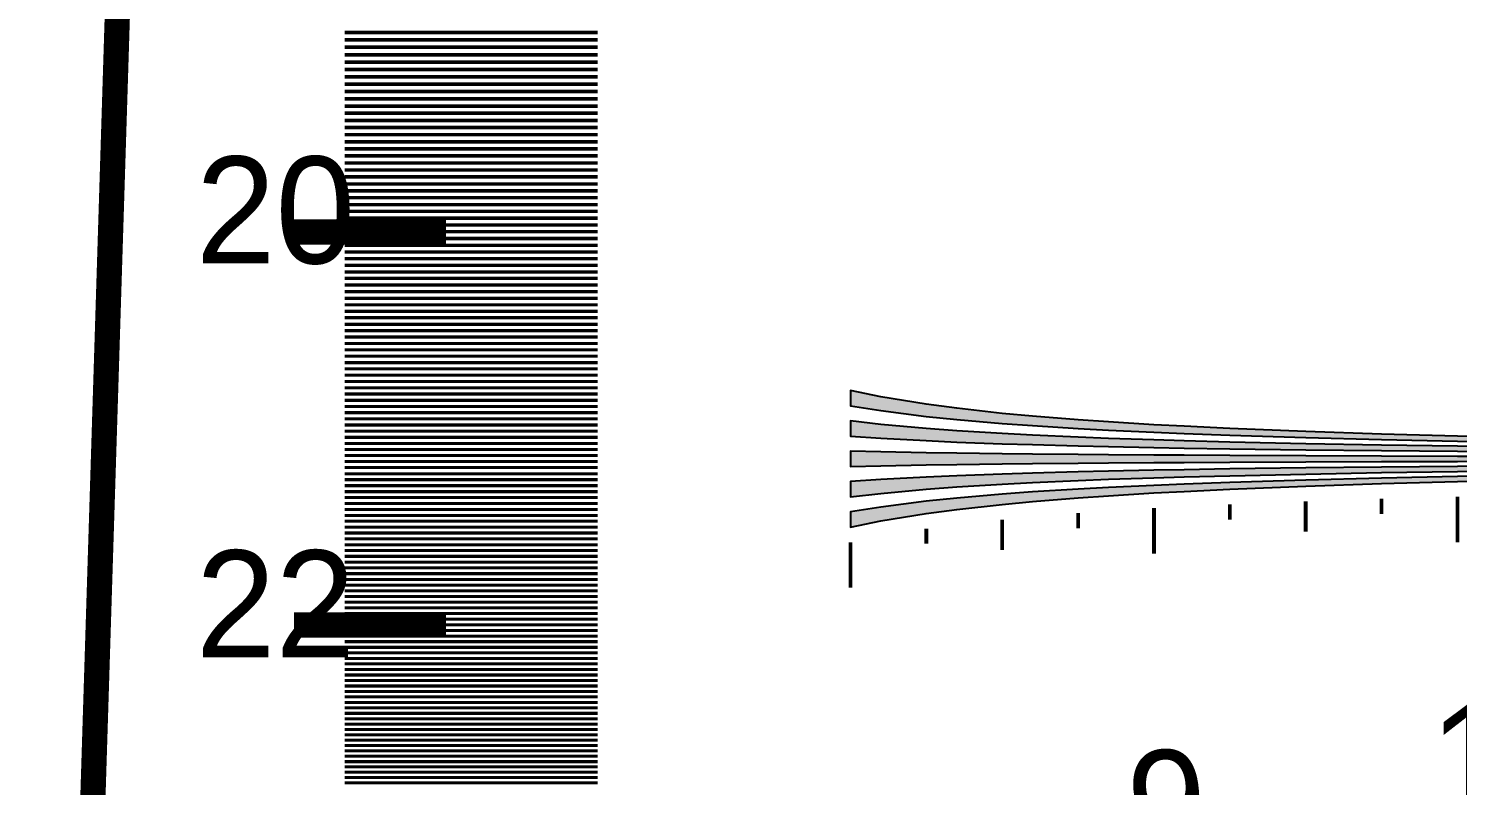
# Model space of a CAD drawing. Header units: millimetres. Extents: x 0 to 420, y 0 to 297.
# Drawn here: x 117.9 to 187.8, y 131 to 168.1 of the extents above; entities that cross this region are included whole.
import ezdxf

# ---------------------------------------------------------------- set-up
doc = ezdxf.new("R2010")
doc.units = ezdxf.units.MM
for name, color, linetype in [('CENTER', 7, 'Continuous'), ('LABELS', 7, 'Continuous'), ('PERIPHERY', 7, 'Continuous')]:
    doc.layers.add(name, color=color, linetype=linetype)

msp = doc.modelspace()

# ---------------------------------------------------------------- hatches: boundary and pattern name
at = {"layer": 'CENTER', "true_color": 0x000000}
h = msp.add_hatch(color=7, dxfattribs=at)
h.dxf.hatch_style = 1
h.paths.add_polyline_path([(158.128, 149.614), (159.612, 149.376), (161.84, 149.094), (163.325, 148.942), (165.553, 148.749), (167.037, 148.641), (169.265, 148.5), (170.75, 148.419), (172.978, 148.315), (174.462, 148.252), (176.69, 148.17), (180.403, 148.055), (184.115, 147.962), (187.828, 147.88), (191.54, 147.813), (195.253, 147.758), (198.966, 147.709), (202.678, 147.665), (206.391, 147.628), (210.103, 147.594), (213.816, 147.561), (217.528, 147.535), (221.241, 147.509), (224.954, 147.487), (228.666, 147.468), (232.379, 147.45), (232.379, 147.572), (228.666, 147.598), (224.954, 147.624), (221.241, 147.65), (217.528, 147.683), (213.816, 147.717), (210.103, 147.758), (206.391, 147.802), (202.678, 147.851), (198.966, 147.906), (195.253, 147.969), (191.54, 148.043), (187.828, 148.129), (184.115, 148.229), (180.403, 148.352), (176.69, 148.5), (174.462, 148.608), (172.978, 148.686), (170.75, 148.82), (169.265, 148.924), (167.037, 149.105), (165.553, 149.243), (163.325, 149.492), (161.84, 149.688), (159.612, 150.052), (158.128, 150.357), (158.128, 149.614), (158.128, 149.614)])
h = msp.add_hatch(color=7, dxfattribs=at)
h.dxf.hatch_style = 1
h.paths.add_polyline_path([(158.128, 148.129), (159.612, 148.029), (161.84, 147.906), (163.325, 147.839), (165.553, 147.757), (167.037, 147.713), (169.265, 147.65), (170.75, 147.616), (172.978, 147.572), (174.462, 147.546), (176.69, 147.509), (180.403, 147.461), (184.115, 147.42), (187.828, 147.386), (191.54, 147.356), (195.253, 147.334), (198.966, 147.312), (202.678, 147.293), (206.391, 147.278), (210.103, 147.264), (213.816, 147.249), (217.528, 147.238), (221.241, 147.226), (224.954, 147.219), (228.666, 147.208), (232.379, 147.2), (232.379, 147.323), (228.666, 147.338), (224.954, 147.353), (221.241, 147.367), (217.528, 147.386), (213.816, 147.405), (210.103, 147.427), (206.391, 147.453), (202.678, 147.479), (198.966, 147.509), (195.253, 147.546), (191.54, 147.587), (187.828, 147.635), (184.115, 147.691), (180.403, 147.757), (176.69, 147.839), (174.462, 147.898), (172.978, 147.943), (170.75, 148.017), (169.265, 148.077), (167.037, 148.177), (165.553, 148.251), (163.325, 148.389), (161.84, 148.5), (159.612, 148.704), (158.128, 148.871), (158.128, 148.129), (158.128, 148.129)])
h = msp.add_hatch(color=7, dxfattribs=at)
h.dxf.hatch_style = 1
h.paths.add_polyline_path([(158.128, 146.644), (159.612, 146.677), (161.84, 146.718), (163.325, 146.741), (165.553, 146.766), (167.037, 146.785), (169.265, 146.804), (170.75, 146.815), (172.978, 146.83), (174.462, 146.837), (176.69, 146.852), (180.403, 146.867), (184.115, 146.882), (187.828, 146.893), (191.54, 146.9), (195.253, 146.908), (198.966, 146.915), (202.678, 146.922), (206.391, 146.926), (210.103, 146.934), (213.816, 146.937), (217.528, 146.941), (221.241, 146.945), (224.954, 146.948), (228.666, 146.952), (232.379, 146.952), (232.379, 147.078), (228.666, 147.078), (224.954, 147.082), (221.241, 147.086), (217.528, 147.089), (213.816, 147.093), (210.103, 147.097), (206.391, 147.104), (202.678, 147.108), (198.966, 147.115), (195.253, 147.123), (191.54, 147.13), (187.828, 147.138), (184.115, 147.149), (180.403, 147.164), (176.69, 147.178), (174.462, 147.193), (172.978, 147.201), (170.75, 147.215), (169.265, 147.227), (167.037, 147.249), (165.553, 147.264), (163.325, 147.29), (161.84, 147.312), (159.612, 147.353), (158.128, 147.386), (158.128, 146.644), (158.128, 146.644)])
h = msp.add_hatch(color=7, dxfattribs=at)
h.dxf.hatch_style = 1
h.paths.add_polyline_path([(158.128, 145.159), (159.612, 145.326), (161.84, 145.53), (163.325, 145.641), (165.553, 145.779), (167.037, 145.857), (169.265, 145.953), (170.75, 146.013), (172.978, 146.087), (174.462, 146.131), (176.69, 146.191), (180.403, 146.272), (184.115, 146.339), (187.828, 146.395), (191.54, 146.443), (195.253, 146.484), (198.966, 146.521), (202.678, 146.551), (206.391, 146.577), (210.103, 146.603), (213.816, 146.625), (217.528, 146.644), (221.241, 146.663), (224.954, 146.677), (228.666, 146.692), (232.379, 146.707), (232.379, 146.83), (228.666, 146.822), (224.954, 146.811), (221.241, 146.804), (217.528, 146.792), (213.816, 146.781), (210.103, 146.767), (206.391, 146.752), (202.678, 146.737), (198.966, 146.718), (195.253, 146.696), (191.54, 146.674), (187.828, 146.644), (184.115, 146.611), (180.403, 146.57), (176.69, 146.521), (174.462, 146.484), (172.978, 146.458), (170.75, 146.414), (169.265, 146.38), (167.037, 146.321), (165.553, 146.272), (163.325, 146.191), (161.84, 146.124), (159.612, 146.002), (158.128, 145.901), (158.128, 145.159), (158.128, 145.159)])
h = msp.add_hatch(color=7, dxfattribs=at)
h.dxf.hatch_style = 1
h.paths.add_polyline_path([(158.128, 143.674), (159.612, 143.978), (161.84, 144.342), (163.325, 144.539), (165.553, 144.788), (167.037, 144.928), (169.265, 145.107), (170.75, 145.211), (172.978, 145.344), (174.462, 145.422), (176.69, 145.53), (180.403, 145.678), (184.115, 145.801), (187.828, 145.901), (191.54, 145.986), (195.253, 146.061), (198.966, 146.124), (202.678, 146.18), (206.391, 146.228), (210.103, 146.272), (213.816, 146.313), (217.528, 146.347), (221.241, 146.38), (224.954, 146.406), (228.666, 146.432), (232.379, 146.458), (232.379, 146.581), (228.666, 146.562), (224.954, 146.543), (221.241, 146.521), (217.528, 146.495), (213.816, 146.469), (210.103, 146.436), (206.391, 146.402), (202.678, 146.365), (198.966, 146.321), (195.253, 146.272), (191.54, 146.217), (187.828, 146.15), (184.115, 146.068), (180.403, 145.975), (176.69, 145.86), (174.462, 145.779), (172.978, 145.716), (170.75, 145.612), (169.265, 145.53), (167.037, 145.393), (165.553, 145.281), (163.325, 145.088), (161.84, 144.936), (159.612, 144.654), (158.128, 144.416), (158.128, 143.674)])

# ---------------------------------------------------------------- linework, layer by layer
at = {"layer": 'CENTER', "color": 250}
for points in [[(191.54, 148.043), (187.828, 148.129), (184.115, 148.229), (180.403, 148.352), (176.69, 148.5), (174.462, 148.608), (172.978, 148.686), (170.75, 148.82), (169.265, 148.924), (167.037, 149.105), (165.553, 149.243), (163.325, 149.492), (161.84, 149.688), (159.612, 150.052), (158.128, 150.357), (158.128, 149.614), (158.128, 149.614), (158.128, 149.614), (159.612, 149.376), (161.84, 149.094), (163.325, 148.942), (165.553, 148.749), (167.037, 148.641), (169.265, 148.5), (170.75, 148.419), (172.978, 148.315), (174.462, 148.252), (176.69, 148.17), (180.403, 148.055), (184.115, 147.962), (187.828, 147.88), (191.54, 147.813)], [(191.54, 147.587), (187.828, 147.635), (184.115, 147.691), (180.403, 147.757), (176.69, 147.839), (174.462, 147.898), (172.978, 147.943), (170.75, 148.017), (169.265, 148.077), (167.037, 148.177), (165.553, 148.251), (163.325, 148.389), (161.84, 148.5), (159.612, 148.704), (158.128, 148.871), (158.128, 148.129), (158.128, 148.129), (158.128, 148.129), (159.612, 148.029), (161.84, 147.906), (163.325, 147.839), (165.553, 147.757), (167.037, 147.713), (169.265, 147.65), (170.75, 147.616), (172.978, 147.572), (174.462, 147.546), (176.69, 147.509), (180.403, 147.461), (184.115, 147.42), (187.828, 147.386), (191.54, 147.356)], [(191.54, 147.13), (187.828, 147.138), (184.115, 147.149), (180.403, 147.164), (176.69, 147.178), (174.462, 147.193), (172.978, 147.201), (170.75, 147.215), (169.265, 147.227), (167.037, 147.249), (165.553, 147.264), (163.325, 147.29), (161.84, 147.312), (159.612, 147.353), (158.128, 147.386), (158.128, 146.644), (158.128, 146.644), (158.128, 146.644), (159.612, 146.677), (161.84, 146.718), (163.325, 146.741), (165.553, 146.766), (167.037, 146.785), (169.265, 146.804), (170.75, 146.815), (172.978, 146.83), (174.462, 146.837), (176.69, 146.852), (180.403, 146.867), (184.115, 146.882), (187.828, 146.893), (191.54, 146.9)], [(191.54, 146.674), (187.828, 146.644), (184.115, 146.611), (180.403, 146.57), (176.69, 146.521), (174.462, 146.484), (172.978, 146.458), (170.75, 146.414), (169.265, 146.38), (167.037, 146.321), (165.553, 146.272), (163.325, 146.191), (161.84, 146.124), (159.612, 146.002), (158.128, 145.901), (158.128, 145.159), (158.128, 145.159), (158.128, 145.159), (159.612, 145.326), (161.84, 145.53), (163.325, 145.641), (165.553, 145.779), (167.037, 145.857), (169.265, 145.953), (170.75, 146.013), (172.978, 146.087), (174.462, 146.131), (176.69, 146.191), (180.403, 146.272), (184.115, 146.339), (187.828, 146.395), (191.54, 146.443)], [(191.54, 146.217), (187.828, 146.15), (184.115, 146.068), (180.403, 145.975), (176.69, 145.86), (174.462, 145.779), (172.978, 145.716), (170.75, 145.612), (169.265, 145.53), (167.037, 145.393), (165.553, 145.281), (163.325, 145.088), (161.84, 144.936), (159.612, 144.654), (158.128, 144.416), (158.128, 143.674), (158.128, 143.674), (159.612, 143.978), (161.84, 144.342), (163.325, 144.539), (165.553, 144.788), (167.037, 144.928), (169.265, 145.107), (170.75, 145.211), (172.978, 145.344), (174.462, 145.422), (176.69, 145.53), (180.403, 145.678), (184.115, 145.801), (187.828, 145.901), (191.54, 145.986)]]:
    msp.add_lwpolyline(points, dxfattribs=at)
at = {"layer": 'CENTER', "color": 250, "lineweight": 35, "const_width": 0.186}
for points in [[(176.69, 144.045), (176.69, 144.788)], [(180.403, 143.451), (180.403, 144.936)], [(184.115, 144.316), (184.115, 145.059)], [(187.828, 142.931), (187.828, 145.159)], [(165.553, 142.56), (165.553, 144.045)], [(169.265, 143.622), (169.265, 144.364)], [(172.978, 142.374), (172.978, 144.602)], [(161.84, 142.857), (161.84, 143.599)], [(158.128, 140.704), (158.128, 142.931)]]:
    msp.add_lwpolyline(points, dxfattribs=at)
at = {"layer": 'CENTER', "color": 250, "true_color": 0x000000}
for points in [[(158.128, 150.357), (158.128, 149.614), (159.612, 149.376)], [(158.128, 150.357), (159.612, 149.376), (161.84, 149.094)], [(158.128, 150.357), (161.84, 149.094), (163.325, 148.942)], [(158.128, 150.357), (163.325, 148.942), (165.553, 148.749)], [(165.553, 148.749), (159.612, 150.052), (158.128, 150.357)], [(165.553, 148.749), (161.84, 149.688), (159.612, 150.052)], [(165.553, 148.749), (163.325, 149.492), (161.84, 149.688)], [(165.553, 148.749), (165.553, 149.243), (163.325, 149.492)], [(165.553, 148.749), (167.037, 149.105), (165.553, 149.243)], [(165.553, 148.749), (169.265, 148.924), (167.037, 149.105)], [(158.128, 148.871), (158.128, 148.129), (159.612, 148.029)], [(158.128, 148.871), (159.612, 148.029), (161.84, 147.906)], [(158.128, 148.871), (161.84, 147.906), (163.325, 147.839)], [(158.128, 148.871), (163.325, 147.839), (165.553, 147.757)], [(158.128, 148.871), (165.553, 147.757), (167.037, 147.713)], [(167.037, 147.713), (159.612, 148.704), (158.128, 148.871)], [(167.037, 147.713), (161.84, 148.5), (159.612, 148.704)], [(167.037, 147.713), (163.325, 148.389), (161.84, 148.5)], [(167.037, 147.713), (165.553, 148.251), (163.325, 148.389)], [(165.553, 148.749), (170.75, 148.82), (169.265, 148.924)], [(165.553, 148.749), (172.978, 148.686), (170.75, 148.82)], [(165.553, 148.749), (167.037, 148.641), (169.265, 148.5)], [(165.553, 148.749), (169.265, 148.5), (170.75, 148.419)], [(165.553, 148.749), (170.75, 148.419), (172.978, 148.315)], [(165.553, 148.749), (172.978, 148.315), (174.462, 148.252)], [(165.553, 148.749), (174.462, 148.252), (176.69, 148.17)], [(165.553, 148.749), (176.69, 148.17), (180.403, 148.055)], [(165.553, 148.749), (180.403, 148.055), (184.115, 147.962)], [(165.553, 148.749), (184.115, 147.962), (187.828, 147.88)], [(165.553, 148.749), (187.828, 147.88), (191.54, 147.813)], [(165.553, 148.749), (191.54, 147.813), (195.253, 147.758)], [(165.553, 148.749), (195.253, 147.758), (198.966, 147.709)], [(165.553, 148.749), (198.966, 147.709), (202.678, 147.665)], [(165.553, 148.749), (202.678, 147.665), (184.115, 148.229)], [(165.553, 148.749), (184.115, 148.229), (180.403, 148.352)], [(165.553, 148.749), (180.403, 148.352), (176.69, 148.5)], [(165.553, 148.749), (176.69, 148.5), (174.462, 148.608)], [(165.553, 148.749), (174.462, 148.608), (172.978, 148.686)], [(167.037, 147.713), (167.037, 148.177), (165.553, 148.251)], [(202.678, 147.665), (187.828, 148.129), (184.115, 148.229)], [(167.037, 147.713), (169.265, 148.077), (167.037, 148.177)], [(167.037, 147.713), (170.75, 148.017), (169.265, 148.077)], [(167.037, 147.713), (172.978, 147.943), (170.75, 148.017)], [(167.037, 147.713), (174.462, 147.898), (172.978, 147.943)], [(167.037, 147.713), (176.69, 147.839), (174.462, 147.898)], [(167.037, 147.713), (180.403, 147.757), (176.69, 147.839)], [(167.037, 147.713), (184.115, 147.691), (180.403, 147.757)], [(167.037, 147.713), (169.265, 147.65), (170.75, 147.616)], [(167.037, 147.713), (170.75, 147.616), (172.978, 147.572)], [(167.037, 147.713), (172.978, 147.572), (174.462, 147.546)], [(167.037, 147.713), (174.462, 147.546), (176.69, 147.509)], [(167.037, 147.713), (176.69, 147.509), (180.403, 147.461)], [(167.037, 147.713), (180.403, 147.461), (184.115, 147.42)], [(167.037, 147.713), (184.115, 147.42), (187.828, 147.386)], [(167.037, 147.713), (187.828, 147.386), (191.54, 147.356)], [(167.037, 147.713), (191.54, 147.356), (195.253, 147.334)], [(167.037, 147.713), (195.253, 147.334), (198.966, 147.312)], [(167.037, 147.713), (198.966, 147.312), (202.678, 147.293)], [(167.037, 147.713), (202.678, 147.293), (206.391, 147.278)], [(167.037, 147.713), (206.391, 147.278), (210.103, 147.264)], [(167.037, 147.713), (210.103, 147.264), (213.816, 147.249)], [(167.037, 147.713), (213.816, 147.249), (217.528, 147.238)], [(167.037, 147.713), (217.528, 147.238), (221.241, 147.226)], [(167.037, 147.713), (221.241, 147.226), (224.954, 147.219)], [(167.037, 147.713), (224.954, 147.219), (228.666, 147.208)], [(167.037, 147.713), (228.666, 147.208), (232.379, 147.2)], [(167.037, 147.713), (232.379, 147.2), (210.103, 147.427)], [(167.037, 147.713), (210.103, 147.427), (206.391, 147.453)], [(167.037, 147.713), (206.391, 147.453), (202.678, 147.479)], [(167.037, 147.713), (202.678, 147.479), (198.966, 147.509)], [(167.037, 147.713), (198.966, 147.509), (195.253, 147.546)], [(167.037, 147.713), (195.253, 147.546), (191.54, 147.587)], [(167.037, 147.713), (191.54, 147.587), (187.828, 147.635)], [(167.037, 147.713), (187.828, 147.635), (184.115, 147.691)], [(202.678, 147.665), (191.54, 148.043), (187.828, 148.129)], [(158.128, 147.386), (158.128, 146.644), (159.612, 146.677)], [(158.128, 147.386), (159.612, 146.677), (161.84, 146.718)], [(158.128, 147.386), (161.84, 146.718), (163.325, 146.741)], [(158.128, 147.386), (163.325, 146.741), (165.553, 146.766)], [(158.128, 147.386), (165.553, 146.766), (167.037, 146.785)], [(158.128, 147.386), (167.037, 146.785), (169.265, 146.804)], [(158.128, 147.386), (169.265, 146.804), (170.75, 146.815)], [(158.128, 147.386), (170.75, 146.815), (172.978, 146.83)], [(158.128, 147.386), (172.978, 146.83), (174.462, 146.837)], [(158.128, 147.386), (174.462, 146.837), (176.69, 146.852)], [(158.128, 147.386), (176.69, 146.852), (180.403, 146.867)], [(180.403, 146.867), (159.612, 147.353), (158.128, 147.386)], [(180.403, 146.867), (161.84, 147.312), (159.612, 147.353)], [(180.403, 146.867), (163.325, 147.29), (161.84, 147.312)], [(180.403, 146.867), (165.553, 147.264), (163.325, 147.29)], [(180.403, 146.867), (167.037, 147.249), (165.553, 147.264)], [(180.403, 146.867), (169.265, 147.227), (167.037, 147.249)], [(180.403, 146.867), (170.75, 147.215), (169.265, 147.227)], [(180.403, 146.867), (172.978, 147.201), (170.75, 147.215)], [(180.403, 146.867), (174.462, 147.193), (172.978, 147.201)], [(180.403, 146.867), (176.69, 147.178), (174.462, 147.193)], [(180.403, 146.867), (180.403, 147.164), (176.69, 147.178)], [(180.403, 146.867), (184.115, 147.149), (180.403, 147.164)], [(180.403, 146.867), (187.828, 147.138), (184.115, 147.149)], [(180.403, 146.867), (191.54, 147.13), (187.828, 147.138)], [(180.403, 146.867), (195.253, 147.123), (191.54, 147.13)], [(180.403, 146.867), (198.966, 147.115), (195.253, 147.123)], [(180.403, 146.867), (202.678, 147.108), (198.966, 147.115)], [(180.403, 146.867), (206.391, 147.104), (202.678, 147.108)], [(180.403, 146.867), (210.103, 147.097), (206.391, 147.104)], [(180.403, 146.867), (213.816, 147.093), (210.103, 147.097)], [(180.403, 146.867), (217.528, 147.089), (213.816, 147.093)], [(180.403, 146.867), (221.241, 147.086), (217.528, 147.089)], [(180.403, 146.867), (224.954, 147.082), (221.241, 147.086)], [(180.403, 146.867), (228.666, 147.078), (224.954, 147.082)], [(180.403, 146.867), (184.115, 146.882), (232.379, 147.078)], [(180.403, 146.867), (232.379, 147.078), (228.666, 147.078)], [(184.115, 146.882), (187.828, 146.893), (232.379, 147.078)], [(187.828, 146.893), (191.54, 146.9), (232.379, 147.078)], [(158.128, 145.901), (184.115, 146.339), (206.391, 146.752)], [(158.128, 145.901), (206.391, 146.752), (202.678, 146.737)], [(158.128, 145.901), (202.678, 146.737), (198.966, 146.718)], [(158.128, 145.901), (198.966, 146.718), (195.253, 146.696)], [(158.128, 145.901), (195.253, 146.696), (191.54, 146.674)], [(158.128, 145.901), (191.54, 146.674), (187.828, 146.644)], [(158.128, 145.901), (187.828, 146.644), (184.115, 146.611)], [(158.128, 145.901), (184.115, 146.611), (180.403, 146.57)], [(158.128, 145.901), (180.403, 146.57), (176.69, 146.521)], [(158.128, 145.901), (176.69, 146.521), (174.462, 146.484)], [(158.128, 145.901), (174.462, 146.484), (172.978, 146.458)], [(158.128, 145.901), (172.978, 146.458), (170.75, 146.414)], [(158.128, 145.901), (170.75, 146.414), (169.265, 146.38)], [(158.128, 145.901), (169.265, 146.38), (167.037, 146.321)], [(158.128, 145.901), (180.403, 146.272), (184.115, 146.339)], [(158.128, 145.901), (167.037, 146.321), (165.553, 146.272)], [(158.128, 145.901), (176.69, 146.191), (180.403, 146.272)], [(158.128, 145.901), (165.553, 146.272), (163.325, 146.191)], [(158.128, 145.901), (174.462, 146.131), (176.69, 146.191)], [(158.128, 145.901), (163.325, 146.191), (161.84, 146.124)], [(158.128, 145.901), (172.978, 146.087), (174.462, 146.131)], [(172.978, 145.344), (174.462, 145.422), (187.828, 146.15)], [(172.978, 145.344), (187.828, 146.15), (184.115, 146.068)], [(174.462, 145.422), (176.69, 145.53), (187.828, 146.15)], [(176.69, 145.53), (180.403, 145.678), (191.54, 146.217)], [(176.69, 145.53), (191.54, 146.217), (187.828, 146.15)], [(180.403, 145.678), (184.115, 145.801), (198.966, 146.321)], [(180.403, 145.678), (198.966, 146.321), (195.253, 146.272)], [(180.403, 145.678), (195.253, 146.272), (191.54, 146.217)], [(184.115, 146.339), (187.828, 146.395), (210.103, 146.767)], [(184.115, 146.339), (210.103, 146.767), (206.391, 146.752)], [(184.115, 145.801), (187.828, 145.901), (202.678, 146.365)], [(184.115, 145.801), (202.678, 146.365), (198.966, 146.321)], [(187.828, 146.395), (191.54, 146.443), (217.528, 146.792)], [(187.828, 146.395), (217.528, 146.792), (213.816, 146.781)], [(187.828, 146.395), (213.816, 146.781), (210.103, 146.767)], [(187.828, 145.901), (191.54, 145.986), (210.103, 146.436)], [(187.828, 145.901), (210.103, 146.436), (206.391, 146.402)], [(187.828, 145.901), (206.391, 146.402), (202.678, 146.365)], [(161.84, 146.124), (159.612, 146.002), (158.128, 145.901)], [(158.128, 145.901), (170.75, 146.013), (172.978, 146.087)], [(158.128, 144.416), (170.75, 145.211), (184.115, 146.068)], [(158.128, 144.416), (184.115, 146.068), (180.403, 145.975)], [(158.128, 145.901), (169.265, 145.953), (170.75, 146.013)], [(158.128, 144.416), (180.403, 145.975), (176.69, 145.86)], [(158.128, 145.901), (167.037, 145.857), (169.265, 145.953)], [(158.128, 145.901), (158.128, 145.159), (159.612, 145.326)], [(158.128, 145.901), (159.612, 145.326), (161.84, 145.53)], [(158.128, 145.901), (161.84, 145.53), (163.325, 145.641)], [(158.128, 145.901), (163.325, 145.641), (165.553, 145.779)], [(158.128, 145.901), (165.553, 145.779), (167.037, 145.857)], [(158.128, 144.416), (176.69, 145.86), (174.462, 145.779)], [(158.128, 144.416), (174.462, 145.779), (172.978, 145.716)], [(158.128, 144.416), (172.978, 145.716), (170.75, 145.612)], [(158.128, 144.416), (170.75, 145.612), (169.265, 145.53)], [(158.128, 144.416), (169.265, 145.53), (167.037, 145.393)], [(170.75, 145.211), (172.978, 145.344), (184.115, 146.068)], [(158.128, 144.416), (167.037, 145.393), (165.553, 145.281)], [(158.128, 144.416), (165.553, 145.281), (163.325, 145.088)], [(158.128, 144.416), (169.265, 145.107), (170.75, 145.211)], [(158.128, 144.416), (167.037, 144.928), (169.265, 145.107)], [(158.128, 144.416), (163.325, 145.088), (161.84, 144.936)], [(161.84, 144.936), (159.612, 144.654), (158.128, 144.416)], [(158.128, 144.416), (165.553, 144.788), (167.037, 144.928)], [(158.128, 144.416), (163.325, 144.539), (165.553, 144.788)], [(158.128, 144.416), (161.84, 144.342), (163.325, 144.539)], [(158.128, 144.416), (158.128, 143.674), (159.612, 143.978)], [(158.128, 144.416), (159.612, 143.978), (161.84, 144.342)]]:
    msp.add_solid(points, dxfattribs=at)
at = {"layer": 'PERIPHERY', "color": 250, "lineweight": 35}
for points, const_width in [([(124.716, 247.5), (118.528, 49.5)], 1.235), ([(145.753, 167.89), (133.378, 167.89)], 0.183), ([(145.753, 167.526), (133.378, 167.526)], 0.183), ([(145.753, 167.161), (133.378, 167.161)], 0.183), ([(145.753, 166.793), (133.378, 166.793)], 0.181), ([(145.753, 166.433), (133.378, 166.433)], 0.181), ([(145.753, 166.073), (133.378, 166.073)], 0.181), ([(145.753, 165.708), (133.378, 165.708)], 0.179), ([(145.753, 165.352), (133.378, 165.352)], 0.179), ([(145.753, 164.996), (133.378, 164.996)], 0.179), ([(145.753, 164.636), (133.378, 164.636)], 0.177), ([(145.753, 164.285), (133.378, 164.285)], 0.177), ([(145.753, 163.933), (133.378, 163.933)], 0.177), ([(145.753, 163.578), (133.378, 163.578)], 0.175), ([(145.753, 163.23), (133.378, 163.23)], 0.175), ([(145.753, 162.883), (133.378, 162.883)], 0.175), ([(145.753, 162.531), (133.378, 162.531)], 0.173), ([(145.753, 162.188), (133.378, 162.188)], 0.173), ([(145.753, 161.844), (133.378, 161.844)], 0.173), ([(145.753, 161.497), (133.378, 161.497)], 0.171), ([(145.753, 161.157), (133.378, 161.157)], 0.171), ([(145.753, 160.817), (133.378, 160.817)], 0.171), ([(145.753, 160.473), (133.378, 160.473)], 0.169), ([(145.753, 160.137), (133.378, 160.137)], 0.169), ([(145.753, 159.801), (133.378, 159.801)], 0.169), ([(145.753, 159.462), (133.378, 159.462)], 0.167), ([(138.328, 158.125), (130.903, 158.125)], 1.237), ([(145.753, 159.129), (133.378, 159.129)], 0.167), ([(145.753, 158.796), (133.378, 158.796)], 0.167), ([(145.753, 158.46), (133.378, 158.46)], 0.165), ([(145.753, 158.131), (133.378, 158.131)], 0.165), ([(145.753, 157.802), (133.378, 157.802)], 0.165), ([(145.753, 157.469), (133.378, 157.469)], 0.164), ([(145.753, 157.144), (133.378, 157.144)], 0.164), ([(145.753, 156.818), (133.378, 156.818)], 0.164), ([(145.753, 156.489), (133.378, 156.489)], 0.162), ([(145.753, 156.166), (133.378, 156.166)], 0.162), ([(145.753, 155.844), (133.378, 155.844)], 0.162), ([(145.753, 155.518), (133.378, 155.518)], 0.161), ([(145.753, 155.199), (133.378, 155.199)], 0.161), ([(145.753, 154.879), (133.378, 154.879)], 0.161), ([(145.753, 154.555), (133.378, 154.555)], 0.159), ([(145.753, 154.239), (133.378, 154.239)], 0.159), ([(145.753, 153.923), (133.378, 153.923)], 0.159), ([(145.753, 153.603), (133.378, 153.603)], 0.157), ([(145.753, 153.29), (133.378, 153.29)], 0.157), ([(145.753, 152.977), (133.378, 152.977)], 0.157), ([(145.753, 152.66), (133.378, 152.66)], 0.156), ([(145.753, 152.35), (133.378, 152.35)], 0.156), ([(145.753, 152.039), (133.378, 152.039)], 0.156), ([(145.753, 151.725), (133.378, 151.725)], 0.155), ([(145.753, 151.418), (133.378, 151.418)], 0.155), ([(145.753, 151.11), (133.378, 151.11)], 0.155), ([(145.753, 150.799), (133.378, 150.799)], 0.153), ([(145.753, 150.494), (133.378, 150.494)], 0.153), ([(145.753, 150.189), (133.378, 150.189)], 0.153), ([(145.753, 149.882), (133.378, 149.882)], 0.152), ([(145.753, 149.579), (133.378, 149.579)], 0.152), ([(145.753, 149.277), (133.378, 149.277)], 0.152), ([(145.753, 148.972), (133.378, 148.972)], 0.151), ([(145.753, 148.672), (133.378, 148.672)], 0.151), ([(145.753, 148.372), (133.378, 148.372)], 0.151), ([(145.753, 148.07), (133.378, 148.07)], 0.15), ([(145.753, 147.773), (133.378, 147.773)], 0.15), ([(145.753, 147.476), (133.378, 147.476)], 0.15), ([(145.753, 147.176), (133.378, 147.176)], 0.15), ([(145.753, 146.881), (133.378, 146.881)], 0.15), ([(145.753, 146.586), (133.378, 146.586)], 0.15), ([(145.753, 146.288), (133.378, 146.288)], 0.15), ([(145.753, 145.996), (133.378, 145.996)], 0.15), ([(145.753, 145.704), (133.378, 145.704)], 0.15), ([(145.753, 145.409), (133.378, 145.409)], 0.15), ([(145.753, 145.119), (133.378, 145.119)], 0.15), ([(145.753, 144.829), (133.378, 144.829)], 0.15), ([(145.753, 144.536), (133.378, 144.536)], 0.15), ([(145.753, 144.248), (133.378, 144.248)], 0.15), ([(145.753, 143.961), (133.378, 143.961)], 0.15), ([(145.753, 143.671), (133.378, 143.671)], 0.15), ([(145.753, 143.385), (133.378, 143.385)], 0.15), ([(145.753, 143.1), (133.378, 143.1)], 0.15), ([(145.753, 142.812), (133.378, 142.812)], 0.15), ([(145.753, 142.529), (133.378, 142.529)], 0.15), ([(145.753, 142.245), (133.378, 142.245)], 0.15), ([(145.753, 141.958), (133.378, 141.958)], 0.15), ([(145.753, 141.677), (133.378, 141.677)], 0.15), ([(145.753, 141.396), (133.378, 141.396)], 0.15), ([(145.753, 141.114), (133.378, 141.114)], 0.15), ([(145.753, 140.834), (133.378, 140.834)], 0.15), ([(145.753, 140.555), (133.378, 140.555)], 0.15), ([(145.753, 140.273), (133.378, 140.273)], 0.15), ([(145.753, 139.996), (133.378, 139.996)], 0.15), ([(138.328, 138.876), (130.903, 138.876)], 1.237), ([(145.753, 139.719), (133.378, 139.719)], 0.15), ([(145.753, 139.44), (133.378, 139.44)], 0.15), ([(145.753, 139.165), (133.378, 139.165)], 0.15), ([(145.753, 138.889), (133.378, 138.889)], 0.15), ([(145.753, 138.613), (133.378, 138.613)], 0.15), ([(145.753, 138.339), (133.378, 138.339)], 0.15), ([(145.753, 138.066), (133.378, 138.066)], 0.15), ([(145.753, 137.79), (133.378, 137.79)], 0.15), ([(145.753, 137.519), (133.378, 137.519)], 0.15), ([(145.753, 137.248), (133.378, 137.248)], 0.15), ([(145.753, 136.976), (133.378, 136.976)], 0.15), ([(145.753, 136.706), (133.378, 136.706)], 0.15), ([(145.753, 136.436), (133.378, 136.436)], 0.15), ([(145.753, 136.164), (133.378, 136.164)], 0.15), ([(145.753, 135.896), (133.378, 135.896)], 0.15), ([(145.753, 135.629), (133.378, 135.629)], 0.15), ([(145.753, 135.36), (133.378, 135.36)], 0.15), ([(145.753, 135.094), (133.378, 135.094)], 0.15), ([(145.753, 134.828), (133.378, 134.828)], 0.15), ([(145.753, 134.56), (133.378, 134.56)], 0.15), ([(145.753, 134.296), (133.378, 134.296)], 0.15), ([(145.753, 134.032), (133.378, 134.032)], 0.15), ([(145.753, 133.766), (133.378, 133.766)], 0.15), ([(145.753, 133.504), (133.378, 133.504)], 0.15), ([(145.753, 133.242), (133.378, 133.242)], 0.15), ([(145.753, 132.978), (133.378, 132.978)], 0.15), ([(145.753, 132.717), (133.378, 132.717)], 0.15), ([(145.753, 132.456), (133.378, 132.456)], 0.15), ([(145.753, 132.194), (133.378, 132.194)], 0.15), ([(145.753, 131.935), (133.378, 131.935)], 0.15), ([(145.753, 131.676), (133.378, 131.676)], 0.15), ([(145.753, 131.416), (133.378, 131.416)], 0.15), ([(145.753, 131.158), (133.378, 131.158)], 0.15)]:
    msp.add_lwpolyline(points, dxfattribs=dict(at, const_width=const_width))

# ---------------------------------------------------------------- texts
at = {"layer": 'LABELS', "color": 250}
for s, height, p in [('20', 5.2388, (126.098, 156.578)), ('22', 5.2388, (126.098, 137.297)), ('12', 5.2388, (186.484, 129.745)), ('9', 5.239, (171.634, 127.519))]:
    msp.add_text(s, height=height, dxfattribs=at).set_placement(p)

doc.saveas('drawing.dxf')
